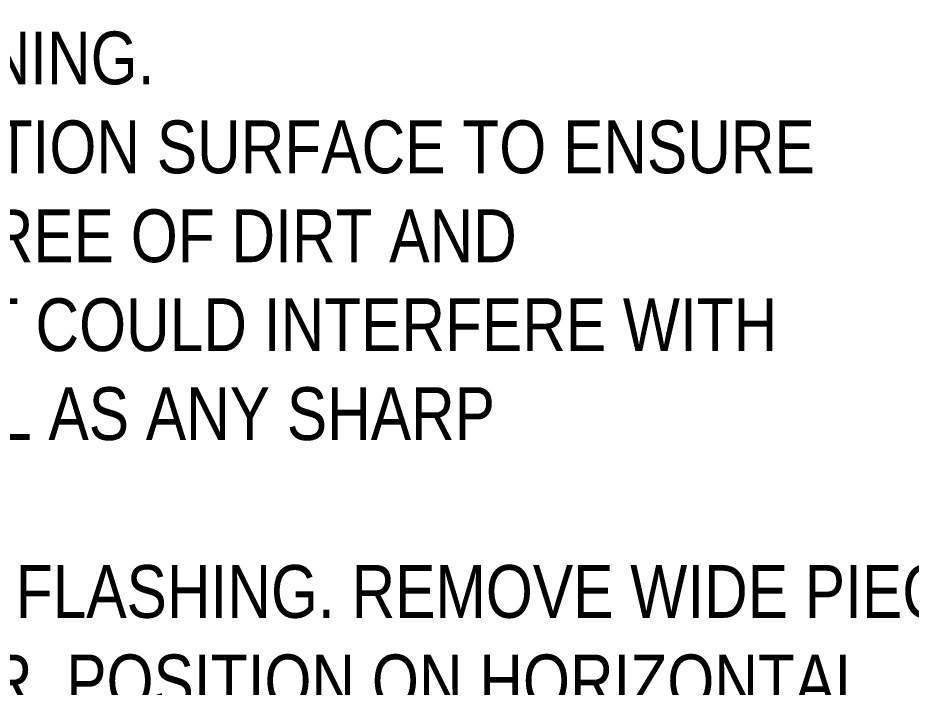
# Model space of a CAD drawing. Header units: inches. Extents: x -17.6 to 82.3, y -15.1 to 23.2.
# Drawn here: x 60.749 to 63.394, y -5.22 to -3.239 of the extents above; entities that cross this region are included whole.
import ezdxf

# ---------------------------------------------------------------- set-up
doc = ezdxf.new("R2010")
doc.units = ezdxf.units.IN
doc.header["$MEASUREMENT"] = 0
doc.layers.add('.ATI-TEXT', color=7, linetype='Continuous', lineweight=0)
doc.layers.add('G-ANNO-TTLB', color=7, linetype='Continuous', lineweight=0)

# ---------------------------------------------------------------- blocks, each defined once
blk = doc.blocks.new('Block_399')
at = {"layer": '.ATI-TEXT', "char_height": 0.2, "attachment_point": 7}
for s, insert in [('\\C18;\\c0;\\FArial Narrow|b0|i0|c1;\\H0.156250;\\W1.000000;HEAD ROUGH OPENING.', (59.0156, -3.4377)), ('\\C18;\\c0;\\FArial Narrow|b0|i0|c1;\\H0.156250;\\W1.000000;INSPECT INSTALLATION SURFACE TO ENSURE', (59.0123, -3.7009)), ('\\C18;\\c0;\\FArial Narrow|b0|i0|c1;\\H0.156250;\\W1.000000;THE SURFACE IS FREE OF DIRT AND', (59.0249, -3.9641)), ('\\C18;\\c0;\\FArial Narrow|b0|i0|c1;\\H0.156250;\\W1.000000;SUBSTANCES THAT COULD INTERFERE WITH', (59.0212, -4.2273)), ('\\C18;\\c0;\\FArial Narrow|b0|i0|c1;\\H0.156250;\\W1.000000;ADHESION AS WELL AS ANY SHARP', (59.0294, -4.4905)), ('\\C18;\\c0;\\FArial Narrow|b0|i0|c1;\\H0.156250;\\W1.000000;INSTALL THE HEAD FLASHING. REMOVE WIDE PIECE ', (59.0123, -5.0169)), ('\\C18;\\c0;\\FArial Narrow|b0|i0|c1;\\H0.156250;\\W1.000000;OF RELEASE PAPER. POSITION ON HORIZONTAL ', (59.0123, -5.2817))]:
    blk.add_mtext(s, dxfattribs=dict(at, insert=insert))

msp = doc.modelspace()

# ---------------------------------------------------------------- hatches: boundary and pattern name
at = {"layer": 'G-ANNO-TTLB', "true_color": 0xff00ff, "transparency": 33554687}
h = msp.add_hatch(color=6, dxfattribs=at)
edge = h.paths.add_edge_path()
edge.add_spline(control_points=[(77.902, -11.061), (77.902, -11.061), (37.2143, -11.061), (37.2143, -11.061), (37.2143, -11.061), (37.2143, 23.064), (37.2143, 23.064), (37.2143, 23.064), (77.902, 23.064), (77.902, 23.064), (77.902, 23.064), (77.902, -11.061), (77.902, -11.061)], knot_values=[0, 0, 0, 0, 1, 1, 1, 2, 2, 2, 3, 3, 3, 4, 4, 4, 4], degree=3, periodic=0)
edge = h.paths.add_edge_path()
edge.add_spline(control_points=[(37.3393, 22.939), (37.3393, 22.939), (37.3393, -10.936), (37.3393, -10.936), (37.3393, -10.936), (77.777, -10.936), (77.777, -10.936), (77.777, -10.936), (77.777, 22.939), (77.777, 22.939), (77.777, 22.939), (37.3393, 22.939), (37.3393, 22.939)], knot_values=[0, 0, 0, 0, 1, 1, 1, 2, 2, 2, 3, 3, 3, 4, 4, 4, 4], degree=3, periodic=0)
edge.add_line((37.3393, 22.939), (37.3393, 22.939))

# ---------------------------------------------------------------- linework, layer by layer
at = {"layer": 'G-ANNO-TTLB'}
for points in [[(77.902, -11.061), (77.902, -11.061), (37.2143, -11.061), (37.2143, -11.061), (37.2143, -11.061), (37.2143, 23.064), (37.2143, 23.064), (37.2143, 23.064), (77.902, 23.064), (77.902, 23.064), (77.902, 23.064), (77.902, -11.061), (77.902, -11.061)], [(37.3393, 22.939), (37.3393, 22.939), (37.3393, -10.936), (37.3393, -10.936), (37.3393, -10.936), (77.777, -10.936), (77.777, -10.936), (77.777, -10.936), (77.777, 22.939), (77.777, 22.939), (77.777, 22.939), (37.3393, 22.939), (37.3393, 22.939)]]:
    msp.add_open_spline(points, degree=3, knots=[0, 0, 0, 0, 1, 1, 1, 2, 2, 2, 3, 3, 3, 4, 4, 4, 4], dxfattribs=at)

# ---------------------------------------------------------------- block references
at = {"layer": '.ATI-TEXT'}
msp.add_blockref('Block_399', (0, 0), dxfattribs=at)

doc.saveas('drawing.dxf')
